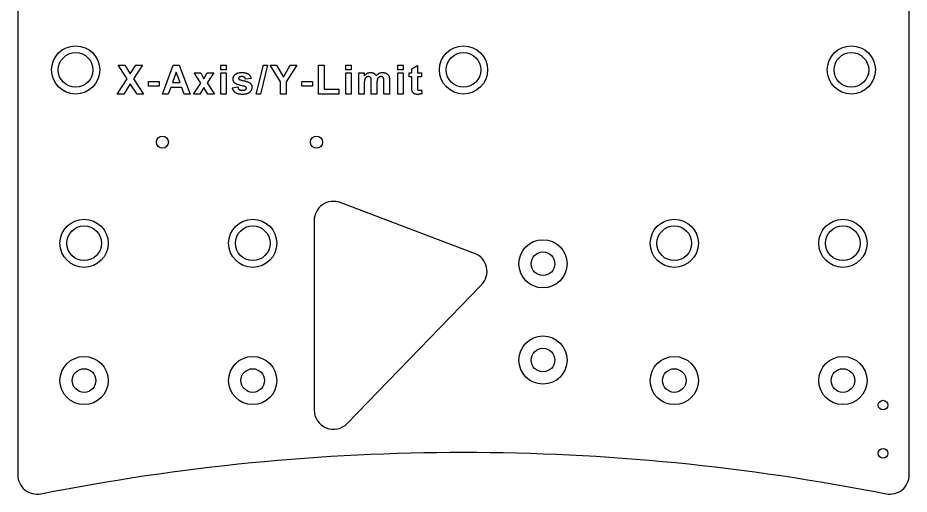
# Model space of a CAD drawing. Header units: millimetres. Extents: x 0 to 750, y 0 to 230.
# Drawn here: x 0 to 185, y 0 to 98.9 of the extents above; entities that cross this region are included whole.
import ezdxf

# ---------------------------------------------------------------- set-up
doc = ezdxf.new("R2010")
doc.units = ezdxf.units.MM
for name, color, linetype in [('Contour_Profiles', 1, 'Continuous'), ('Counterbores', 3, 'Continuous'), ('Engraving_Text', 5, 'Continuous'), ('Pocket_Features', 20, 'Continuous'), ('Tapped_Holes', 6, 'Continuous'), ('Through_Holes', 165, 'Continuous')]:
    doc.layers.add(name, color=color, linetype=linetype)

msp = doc.modelspace()

# ---------------------------------------------------------------- linework, layer by layer
at = {"layer": 'Contour_Profiles'}
msp.add_lwpolyline([(0, 102.49), (0, 4, 0.472916), (4.78, 0.08, -0.098411), (180.22, 0.08, 0.472916), (185, 4), (185, 103.51, 0.22725)], format="xyb", dxfattribs=at)
at = {"layer": 'Counterbores'}
for centre in [(12, 88.1), (92.5, 88.1), (173, 88.1), (13.75, 52.1), (48.75, 52.1), (136.25, 52.1), (171.25, 52.1), (109, 47.85), (109, 27.85), (13.75, 23.6), (48.75, 23.6), (136.25, 23.6), (171.25, 23.6)]:
    msp.add_circle(centre, 5, dxfattribs=at)
at = {"layer": 'Engraving_Text'}
for points in [[(24.51, 89.1), (25.85, 89.1), (24.03, 86.28), (26.08, 83.1), (24.74, 83.1), (23.35, 85.24), (21.97, 83.1), (20.62, 83.1), (22.68, 86.28), (20.85, 89.1), (22.2, 89.1), (23.35, 87.32)], [(34.55, 83.1), (34.04, 84.48), (31.74, 84.48), (31.23, 83.1), (30, 83.1), (32.27, 89.1), (33.49, 89.1), (35.77, 83.1)], [(43.26, 88.1), (42.11, 88.1), (42.11, 89.1), (43.26, 89.1)], [(51.83, 89.1), (50.37, 83.1), (49.5, 83.1), (50.96, 89.1)], [(55.69, 83.1), (54.54, 83.1), (54.54, 85.63), (52.35, 89.1), (53.7, 89.1), (55.11, 86.63), (56.53, 89.1), (57.88, 89.1), (55.69, 85.62)], [(66.65, 84.1), (66.65, 83.1), (62.42, 83.1), (62.42, 89.1), (63.57, 89.1), (63.57, 84.1)], [(69.2, 88.1), (68.05, 88.1), (68.05, 89.1), (69.2, 89.1)], [(80, 88.1), (78.85, 88.1), (78.85, 89.1), (80, 89.1)], [(32.1, 85.48), (33.67, 85.48), (32.88, 87.64)], [(37.96, 87.48), (38.6, 86.28), (39.3, 87.48), (40.67, 87.48), (39.27, 85.41), (40.82, 83.1), (39.45, 83.1), (38.6, 84.46), (37.81, 83.1), (36.44, 83.1), (37.95, 85.36), (36.59, 87.48)], [(43.26, 83.1), (42.11, 83.1), (42.11, 87.48), (43.26, 87.48)], [(69.2, 83.1), (68.05, 83.1), (68.05, 87.48), (69.2, 87.48)], [(80, 83.1), (78.85, 83.1), (78.85, 87.48), (80, 87.48)], [(29.37, 84.72), (27.14, 84.72), (27.14, 85.72), (29.37, 85.72)], [(61.17, 84.72), (58.94, 84.72), (58.94, 85.72), (61.17, 85.72)]]:
    msp.add_lwpolyline(points, close=True, dxfattribs=at)
for points in [[(83.75, 83.98), (83.86, 83.18, -0.021774), (83.76, 83.14, -0.026145), (83.65, 83.11), (83.54, 83.08), (83.43, 83.06, -0.020221), (83.19, 83.03, -0.018423), (82.93, 83.02, -0.023019), (82.78, 83.03, -0.022864), (82.63, 83.05, -0.025958), (82.49, 83.08, -0.030257), (82.36, 83.13, -0.016459), (82.24, 83.19, -0.045221), (82.14, 83.25, -0.024546), (82.06, 83.33, -0.049252), (81.99, 83.41, -0.032665), (81.93, 83.5, -0.021806), (81.89, 83.61, -0.038578), (81.85, 83.73), (81.83, 83.8), (81.82, 83.87), (81.81, 83.92, -0.014474), (81.81, 83.99), (81.8, 84.08, -0.006575), (81.79, 84.18, -0.009462), (81.79, 84.29), (81.79, 84.41, -0.008576), (81.78, 84.55), (81.78, 84.7), (81.78, 86.64), (81.25, 86.64), (81.25, 87.48), (81.78, 87.48), (81.78, 88.33), (82.94, 89.02), (82.94, 87.48), (83.78, 87.48), (83.78, 86.64), (82.94, 86.64), (82.94, 84.75, 0.002267), (82.94, 84.62, 0.003334), (82.94, 84.5, 0.0046), (82.94, 84.39), (82.94, 84.3, 0.016115), (82.95, 84.22, 0.010763), (82.95, 84.16), (82.96, 84.12, 0.047907), (82.96, 84.09, 0.087402), (83, 84, 0.071606), (83.07, 83.93, 0.041596), (83.11, 83.9, 0.028185), (83.16, 83.88, 0.060651), (83.21, 83.87), (83.27, 83.87, 0.020865), (83.31, 83.87, 0.025266), (83.36, 83.88), (83.42, 83.88), (83.47, 83.9, 0.028411), (83.6, 83.93)], [(45.82, 86.36, 0.044357), (45.82, 86.33, 0.048939), (45.82, 86.3, 0.065564), (45.84, 86.25, 0.084805), (45.88, 86.2, 0.032475), (45.93, 86.15, 0.050023), (45.98, 86.12, 0.047971), (46.05, 86.09, 0.032424), (46.1, 86.07, 0.012279), (46.15, 86.06), (46.27, 86.02, 0.012972), (46.41, 85.98), (46.58, 85.93, 0.005103), (46.76, 85.88), (46.98, 85.83, -0.005716), (47.19, 85.78, -0.011055), (47.39, 85.73, -0.009365), (47.58, 85.67, -0.014867), (47.74, 85.6, -0.012546), (47.89, 85.54, -0.010658), (48.02, 85.47, -0.03816), (48.14, 85.4), (48.23, 85.33, -0.014654), (48.32, 85.25), (48.35, 85.2), (48.39, 85.16, -0.04544), (48.45, 85.06), (48.47, 85.01, -0.004348), (48.5, 84.96, -0.032745), (48.54, 84.85, -0.024883), (48.56, 84.73, -0.02665), (48.58, 84.61), (48.58, 84.47, -0.028236), (48.58, 84.33, -0.029718), (48.55, 84.19, -0.019677), (48.51, 84.05, -0.037427), (48.46, 83.92, -0.022296), (48.39, 83.8, -0.025272), (48.3, 83.68, -0.025936), (48.2, 83.56, -0.025563), (48.08, 83.45, -0.024605), (47.95, 83.35, -0.030387), (47.8, 83.26, -0.022385), (47.64, 83.19, -0.025121), (47.46, 83.13, -0.017676), (47.27, 83.08, -0.020535), (47.06, 83.05, -0.017783), (46.84, 83.03), (46.6, 83.02, -0.012398), (46.38, 83.03, -0.018465), (46.18, 83.05, -0.014503), (45.98, 83.08, -0.017667), (45.8, 83.12, -0.022922), (45.63, 83.17, -0.019188), (45.47, 83.23, -0.027732), (45.32, 83.31, -0.022057), (45.19, 83.4, -0.023295), (45.06, 83.49, -0.019442), (44.95, 83.6, -0.027618), (44.85, 83.71, -0.015299), (44.76, 83.84, -0.027571), (44.68, 83.97, -0.013645), (44.61, 84.1, -0.032128), (44.55, 84.25), (44.53, 84.33), (44.51, 84.41), (45.66, 84.56, 0.03021), (45.71, 84.4, 0.046411), (45.77, 84.26, 0.05821), (45.86, 84.14, 0.04133), (45.96, 84.04, 0.060278), (46.09, 83.97, 0.048267), (46.24, 83.91, 0.033867), (46.41, 83.88, 0.024294), (46.6, 83.87, 0.027085), (46.81, 83.88), (46.9, 83.89), (47, 83.91, 0.040082), (47.15, 83.96), (47.22, 83.99), (47.28, 84.03, 0.041955), (47.35, 84.09, 0.070886), (47.39, 84.16, 0.048474), (47.42, 84.24, 0.05251), (47.43, 84.33, 0.035568), (47.43, 84.36, 0.037774), (47.43, 84.4, 0.024764), (47.41, 84.45, 0.072398), (47.38, 84.5), (47.35, 84.55, 0.019226), (47.29, 84.59, 0.041363), (47.21, 84.63, 0.017672), (47.1, 84.66), (46.96, 84.7, -0.006988), (46.63, 84.77), (46.32, 84.85, -0.008444), (46.05, 84.92), (45.81, 84.99, -0.019571), (45.61, 85.06), (45.52, 85.09), (45.43, 85.12, -0.017286), (45.36, 85.15, -0.029704), (45.29, 85.19), (45.18, 85.25, -0.01823), (45.12, 85.3, -0.017749), (45.06, 85.35, -0.02247), (44.95, 85.44, -0.034248), (44.86, 85.55, -0.035555), (44.79, 85.67, -0.029544), (44.73, 85.8, -0.032049), (44.69, 85.93, -0.037827), (44.67, 86.08, -0.00464), (44.66, 86.15), (44.66, 86.23, -0.017133), (44.66, 86.3, -0.016589), (44.67, 86.37, -0.021961), (44.69, 86.5, -0.031428), (44.72, 86.63, -0.02752), (44.77, 86.75, -0.029188), (44.84, 86.86, -0.027773), (44.91, 86.97, -0.020724), (45.01, 87.08, -0.028958), (45.11, 87.18, -0.027926), (45.23, 87.27, -0.027821), (45.36, 87.35, -0.027658), (45.51, 87.41, -0.019227), (45.68, 87.47, -0.023465), (45.86, 87.51, -0.011341), (46.06, 87.54, -0.022548), (46.27, 87.56), (46.39, 87.56), (46.5, 87.56, -0.009699), (46.61, 87.56, -0.01114), (46.72, 87.56), (46.82, 87.55), (46.92, 87.54, -0.025305), (47.11, 87.52), (47.19, 87.5), (47.28, 87.48, -0.016164), (47.36, 87.46, -0.022718), (47.44, 87.44), (47.51, 87.41), (47.58, 87.39, -0.021307), (47.65, 87.36, -0.026639), (47.71, 87.32), (47.77, 87.29), (47.83, 87.25, -0.033747), (47.93, 87.17, -0.021067), (48.03, 87.08, -0.009334), (48.12, 86.97, -0.036972), (48.2, 86.87), (48.24, 86.81), (48.27, 86.75, -0.025954), (48.33, 86.62, -0.022778), (48.39, 86.48), (48.43, 86.33), (47.28, 86.18, 0.029024), (47.24, 86.3), (47.21, 86.35, 0.013838), (47.18, 86.41, 0.052494), (47.12, 86.5, 0.036825), (47.04, 86.58, 0.063092), (46.94, 86.64, 0.045684), (46.82, 86.68, 0.036228), (46.68, 86.71, 0.02345), (46.53, 86.72, 0.01831), (46.34, 86.71), (46.25, 86.7), (46.17, 86.68, 0.047012), (46.04, 86.65), (45.99, 86.62), (45.94, 86.59, 0.045867), (45.91, 86.57, 0.052172), (45.88, 86.54, 0.055079), (45.85, 86.49, 0.046168), (45.82, 86.43, 0.055527)], [(75.87, 86.47, 0.049457), (75.82, 86.53), (75.8, 86.55), (75.78, 86.58, 0.04579), (75.72, 86.62, 0.015192), (75.66, 86.65, 0.044729), (75.6, 86.68), (75.57, 86.69), (75.53, 86.7, 0.046904), (75.46, 86.71), (75.38, 86.72, 0.025125), (75.26, 86.71), (75.2, 86.69, 0.01542), (75.14, 86.68, 0.046553), (75.03, 86.63, 0.021207), (74.92, 86.56, 0.057074), (74.82, 86.48), (74.78, 86.43), (74.74, 86.38, 0.048105), (74.67, 86.26, 0.031724), (74.62, 86.13, 0.024991), (74.6, 86.05), (74.58, 85.96, 0.023669), (74.56, 85.86), (74.55, 85.76, 0.016899), (74.54, 85.64), (74.53, 85.51, 0.013104), (74.52, 85.37), (74.52, 85.22), (74.52, 83.1), (73.37, 83.1), (73.37, 85.52, 0.002), (73.37, 85.67, 0.001083), (73.37, 85.81, 0.010207), (73.36, 85.93), (73.35, 86.04, 0.017106), (73.35, 86.14), (73.33, 86.22, 0.030843), (73.32, 86.29), (73.31, 86.35, 0.0445), (73.27, 86.43, 0.023199), (73.23, 86.51, 0.052663), (73.18, 86.57, 0.045896), (73.12, 86.62, 0.04301), (73.05, 86.66, 0.043165), (72.97, 86.69, 0.039096), (72.88, 86.71), (72.77, 86.72, 0.024286), (72.71, 86.71, 0.023613), (72.65, 86.71, 0.030678), (72.52, 86.68, 0.041648), (72.41, 86.63, 0.035145), (72.3, 86.57, 0.047996), (72.2, 86.49, 0.034477), (72.12, 86.39, 0.043657), (72.05, 86.28, 0.033429), (72, 86.15, 0.028124), (71.98, 86.08), (71.96, 85.99, 0.014467), (71.94, 85.89, 0.010744), (71.93, 85.79, 0.00501), (71.92, 85.67, 0.005316), (71.91, 85.54, 0.009666), (71.91, 85.39), (71.91, 85.24), (71.91, 83.1), (70.75, 83.1), (70.75, 87.48), (71.91, 87.48), (71.91, 86.9, -0.015752), (72.05, 87.05), (72.12, 87.12), (72.19, 87.19, -0.033515), (72.35, 87.3, -0.024201), (72.51, 87.4, -0.035264), (72.67, 87.47, -0.010203), (72.76, 87.5), (72.84, 87.52, -0.020477), (72.93, 87.54, -0.030394), (73.02, 87.55), (73.12, 87.56), (73.21, 87.56, -0.025921), (73.4, 87.55, -0.035729), (73.58, 87.52, -0.028476), (73.75, 87.47, -0.037839), (73.9, 87.4, -0.037949), (74.04, 87.3, -0.029223), (74.17, 87.19, -0.046477), (74.29, 87.05), (74.34, 86.98), (74.39, 86.9, -0.01897), (74.46, 86.98, -0.02156), (74.53, 87.05), (74.61, 87.12), (74.69, 87.19, -0.036236), (74.84, 87.3, -0.022142), (75.01, 87.4, -0.02861), (75.17, 87.47, -0.029965), (75.35, 87.52, -0.037567), (75.53, 87.55, -0.002691), (75.62, 87.56), (75.71, 87.56, -0.022118), (75.83, 87.56, -0.022738), (75.94, 87.55), (76.05, 87.53, -0.012917), (76.16, 87.51, -0.039592), (76.35, 87.45, -0.034602), (76.52, 87.37, -0.046611), (76.68, 87.26, -0.01485), (76.75, 87.19), (76.81, 87.13, -0.038123), (76.93, 86.97, -0.020637), (77.02, 86.79, -0.025915), (77.05, 86.72), (77.07, 86.63, -0.017804), (77.09, 86.53, -0.012621), (77.11, 86.43, -0.003374), (77.12, 86.31, -0.014588), (77.13, 86.18), (77.14, 86.04, -0.007724), (77.14, 85.89), (77.14, 83.1), (75.98, 83.1), (75.98, 85.62), (75.98, 85.78, 0.012775), (75.98, 85.92, 0.007083), (75.97, 86.05, 0.009156), (75.95, 86.16, 0.02325), (75.94, 86.26), (75.92, 86.34, 0.056245), (75.89, 86.41)]]:
    msp.add_lwpolyline(points, format="xyb", close=True, dxfattribs=at)
at = {"layer": 'Pocket_Features'}
msp.add_lwpolyline([(66.92, 60.55, 0.524549), (61.5, 56.81), (61.5, 17.48, 0.673897), (68.37, 14.69), (96.26, 43.48, 0.539455), (94.81, 50)], format="xyb", close=True, dxfattribs=at)
at = {"layer": 'Tapped_Holes'}
for centre, radius in [((30, 73.1), 1.25), ((62, 73.1), 1.25), ((179.59, 18.49), 1), ((179.59, 8.49), 1)]:
    msp.add_circle(centre, radius, dxfattribs=at)
at = {"layer": 'Through_Holes'}
for centre, radius in [((12, 88.1), 3.6), ((92.5, 88.1), 3.6), ((173, 88.1), 3.6), ((13.75, 52.1), 3.6), ((48.75, 52.1), 3.6), ((136.25, 52.1), 3.6), ((171.25, 52.1), 3.6), ((109, 47.85), 2.45), ((109, 27.85), 2.45), ((13.75, 23.6), 2.45), ((48.75, 23.6), 2.45), ((136.25, 23.6), 2.45), ((171.25, 23.6), 2.45)]:
    msp.add_circle(centre, radius, dxfattribs=at)

doc.saveas('drawing.dxf')
